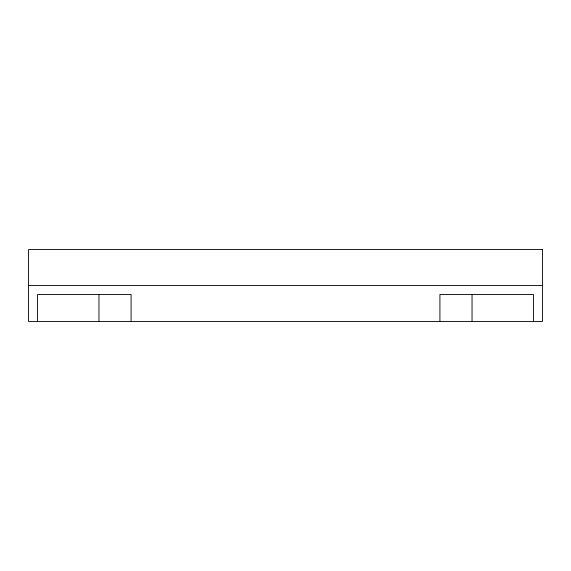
<?xml version="1.0" encoding="UTF-8"?>
<svg xmlns="http://www.w3.org/2000/svg" width="571" height="571" viewBox="0 0 571 571"><rect width="100%" height="100%" fill="white"/><g stroke="black" fill="none" stroke-linecap="round" stroke-linejoin="round"><path stroke-width="0.86" d="M28.55 285.5L542.45 285.5M533.442 321.466L533.442 294.493L439.913 294.493L439.913 321.466M472.039 294.493L472.039 321.466M131.087 321.466L131.087 294.493L37.558 294.493L37.558 321.466M98.961 294.493L98.961 321.466M542.45 249.534L28.55 249.534L28.55 321.466L542.45 321.466L542.45 249.534"/></g></svg>
